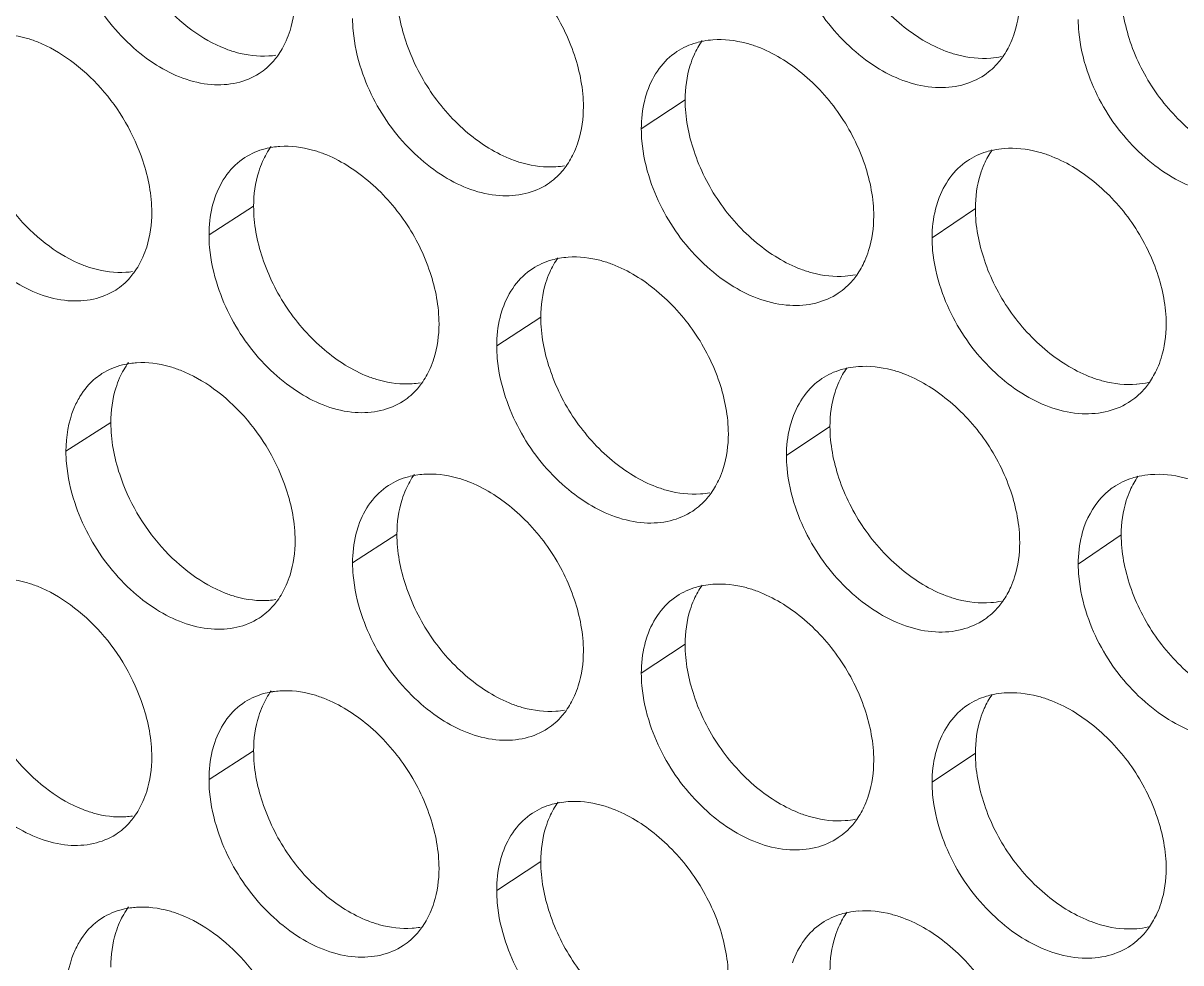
# Model space of a CAD drawing. Header units: millimetres. Extents: x 1177 to 4147, y 93 to 2194.
# Drawn here: x 2631.35 to 2648.09, y 878.73 to 892.32 of the extents above; entities that cross this region are included whole.
import ezdxf

# ---------------------------------------------------------------- set-up
doc = ezdxf.new("R2010")
doc.units = ezdxf.units.MM
doc.header["$LTSCALE"] = 0.1
doc.layers.get('0').update_dxf_attribs({"lineweight": 13})
doc.layers.add('标注', color=251, linetype='Continuous', lineweight=9)

# ---------------------------------------------------------------- blocks, each defined once
blk = doc.blocks.new('02')
at = {"layer": '标注'}
for p, q in [((4541.875, 864.431), (4540.97, 863.833)), ((4532.96, 862.232), (4532.038, 861.64)), ((4547.872, 862.183), (4546.977, 861.581)), ((4538.893, 859.941), (4537.982, 859.345)), ((4530.01, 857.763), (4529.082, 857.173)), ((4530.01, 857.763), (4529.082, 857.173)), ((4544.868, 857.679), (4543.968, 857.079)), ((4535.921, 855.458), (4535.004, 854.864)), ((4535.921, 855.458), (4535.004, 854.864)), ((4550.886, 855.444), (4549.997, 854.84)), ((4541.875, 853.181), (4540.97, 852.583)), ((4541.875, 853.181), (4540.97, 852.583)), ((4532.96, 850.982), (4532.038, 850.39)), ((4547.872, 850.933), (4546.977, 850.331)), ((4547.872, 850.933), (4546.977, 850.331)), ((4538.893, 848.691), (4537.982, 848.095))]:
    blk.add_line(p, q, dxfattribs=at)
for centre, radius, start, end in [((4542.574, 863.933), 1.743, 94.0754, 100.4818), ((4533.162, 867.039), 1.705, 273.7086, 278.7138), ((4548.059, 867.034), 1.746, 274.2779, 281.7562), ((4533.615, 861.753), 1.719, 93.732, 98.663), ((4548.6, 861.671), 1.76, 94.3009, 101.6849), ((4539.089, 864.766), 1.722, 273.9384, 279.9366), ((4539.577, 859.449), 1.735, 93.9617, 99.8775), ((4530.215, 862.561), 1.697, 273.5926, 278.0992), ((4545.059, 862.521), 1.738, 274.1654, 281.1515), ((4530.65, 857.29), 1.711, 93.6161, 98.0527), ((4530.65, 857.29), 1.711, 93.6161, 98.0527), ((4545.582, 857.173), 1.752, 94.1885, 101.0843), ((4536.12, 860.274), 1.714, 273.8238, 279.3262), ((4551.07, 860.304), 1.755, 274.3898, 282.359), ((4536.59, 854.972), 1.727, 93.8472, 99.2713), ((4536.59, 854.972), 1.727, 93.8472, 99.2713), ((4551.629, 854.926), 1.768, 94.4127, 102.2837), ((4542.068, 858.015), 1.73, 274.0522, 280.545), ((4542.574, 852.683), 1.743, 94.0754, 100.4818), ((4542.574, 852.683), 1.743, 94.0754, 100.4818), ((4533.162, 855.789), 1.705, 273.7086, 278.7138), ((4533.162, 855.789), 1.705, 273.7086, 278.7138), ((4548.059, 855.784), 1.746, 274.2779, 281.7562), ((4533.615, 850.503), 1.719, 93.732, 98.663), ((4548.6, 850.421), 1.76, 94.3009, 101.6849), ((4548.6, 850.421), 1.76, 94.3009, 101.6849), ((4539.089, 853.516), 1.722, 273.9384, 279.9366), ((4539.089, 853.516), 1.722, 273.9384, 279.9366), ((4539.577, 848.199), 1.735, 93.9617, 99.8775), ((4530.215, 851.311), 1.697, 273.5926, 278.0992), ((4545.059, 851.271), 1.738, 274.1654, 281.1515), ((4545.059, 851.271), 1.738, 274.1654, 281.1515), ((4530.65, 846.04), 1.711, 93.6161, 98.0527), ((4545.582, 845.923), 1.752, 94.1885, 101.0843), ((4536.12, 849.024), 1.714, 273.8238, 279.3262), ((4551.07, 849.054), 1.755, 274.3898, 282.359), ((4551.07, 849.054), 1.755, 274.3898, 282.359)]:
    blk.add_arc(centre, radius, start, end, dxfattribs=at)
for points, knots in [([(4530.01, 869.013), (4530.01, 868.652), (4530.189, 867.714), (4530.818, 866.624), (4531.649, 865.861), (4532.126, 865.584), (4532.37, 865.489)], [0, 0, 0, 0, 0.242946, 0.633213, 0.82381, 1, 1, 1, 1]), ([(4544.868, 868.929), (4544.868, 868.569), (4545.014, 867.822), (4545.526, 866.799), (4546.294, 865.956), (4546.937, 865.557), (4547.27, 865.433)], [0, 0, 0, 0, 0.241933, 0.501777, 0.760722, 1, 1, 1, 1]), ([(4539.773, 864.287), (4539.773, 864.647), (4539.628, 865.395), (4539.118, 866.419), (4538.355, 867.266), (4537.717, 867.67), (4537.385, 867.797)], [0, 0, 0, 0, 0.242103, 0.502254, 0.761298, 1, 1, 1, 1]), ([(4529.265, 867.358), (4529.413, 866.905), (4529.755, 866.258), (4530.393, 865.559), (4531.074, 865.024), (4531.856, 864.711), (4532.608, 864.753), (4532.934, 864.884), (4533.074, 864.974)], [0, 0, 0, 0, 0.283024, 0.423982, 0.55887, 0.796498, 0.901283, 1, 1, 1, 1]), ([(4544.154, 867.265), (4544.306, 866.81), (4544.659, 866.161), (4545.315, 865.469), (4546.016, 864.941), (4546.82, 864.644), (4547.586, 864.706), (4547.916, 864.849), (4548.058, 864.944)], [0, 0, 0, 0, 0.281084, 0.421471, 0.556119, 0.794437, 0.900161, 1, 1, 1, 1]), ([(4535.921, 866.708), (4535.921, 866.348), (4536.065, 865.6), (4536.572, 864.575), (4537.331, 863.727), (4537.967, 863.323), (4538.298, 863.196)], [0, 0, 0, 0, 0.242407, 0.502714, 0.761597, 1, 1, 1, 1]), ([(4550.886, 866.694), (4550.886, 866.335), (4551.032, 865.588), (4551.549, 864.567), (4552.323, 863.728), (4552.969, 863.332), (4553.305, 863.21)], [0, 0, 0, 0, 0.241622, 0.501159, 0.760144, 1, 1, 1, 1]), ([(4533.633, 865.651), (4533.664, 865.72), (4533.774, 866.015), (4533.817, 866.334), (4533.817, 866.574)], [0, 0, 0, 0, 0.236936, 1, 1, 1, 1]), ([(4548.603, 865.615), (4548.634, 865.683), (4548.745, 865.978), (4548.788, 866.296), (4548.788, 866.535)], [0, 0, 0, 0, 0.237722, 1, 1, 1, 1]), ([(4535.004, 866.114), (4535.004, 866.028), (4535.022, 865.667), (4535.102, 865.311), (4535.188, 865.05)], [0, 0, 0, 0, 0.239546, 1, 1, 1, 1]), ([(4549.997, 866.09), (4549.997, 866.003), (4550.015, 865.643), (4550.096, 865.287), (4550.184, 865.028)], [0, 0, 0, 0, 0.239751, 1, 1, 1, 1]), ([(4528.493, 865.629), (4528.417, 865.659), (4528.127, 865.757), (4527.816, 865.798), (4527.592, 865.784)], [0, 0, 0, 0, 0.265131, 1, 1, 1, 1]), ([(4542.257, 865.647), (4542.207, 865.638), (4542.013, 865.593), (4541.828, 865.51), (4541.705, 865.428)], [0, 0, 0, 0, 0.255672, 1, 1, 1, 1]), ([(4543.368, 865.527), (4543.291, 865.556), (4542.995, 865.651), (4542.678, 865.688), (4542.45, 865.672)], [0, 0, 0, 0, 0.264388, 1, 1, 1, 1]), ([(4530.855, 862.103), (4530.855, 862.463), (4530.675, 863.402), (4530.044, 864.491), (4529.212, 865.255), (4528.736, 865.533), (4528.493, 865.629)], [0, 0, 0, 0, 0.242804, 0.633144, 0.823843, 1, 1, 1, 1]), ([(4532.37, 865.489), (4532.445, 865.46), (4532.736, 865.362), (4533.048, 865.323), (4533.272, 865.338)], [0, 0, 0, 0, 0.264749, 1, 1, 1, 1]), ([(4541.705, 865.428), (4541.564, 865.335), (4541.31, 865.086), (4541.152, 864.771), (4541.093, 864.602)], [0, 0, 0, 0, 0.485181, 1, 1, 1, 1]), ([(4545.772, 862.029), (4545.772, 862.389), (4545.626, 863.136), (4545.112, 864.158), (4544.343, 865.001), (4543.701, 865.402), (4543.368, 865.527)], [0, 0, 0, 0, 0.241786, 0.501627, 0.760712, 1, 1, 1, 1]), ([(4547.27, 865.433), (4547.347, 865.405), (4547.644, 865.31), (4547.961, 865.275), (4548.189, 865.292)], [0, 0, 0, 0, 0.264022, 1, 1, 1, 1]), ([(4533.074, 864.974), (4533.184, 865.045), (4533.317, 865.163), (4533.426, 865.3), (4533.452, 865.336)], [0, 0, 0, 0, 0.745243, 1, 1, 1, 1]), ([(4542.06, 865.356), (4542.029, 865.287), (4541.918, 864.992), (4541.875, 864.672), (4541.875, 864.431)], [0, 0, 0, 0, 0.237286, 1, 1, 1, 1]), ([(4548.058, 864.944), (4548.169, 865.019), (4548.303, 865.142), (4548.412, 865.285), (4548.438, 865.322)], [0, 0, 0, 0, 0.745468, 1, 1, 1, 1]), ([(4535.188, 865.05), (4535.338, 864.596), (4535.684, 863.948), (4536.329, 863.252), (4537.019, 862.72), (4537.809, 862.413), (4538.567, 862.463), (4538.895, 862.599), (4539.035, 862.691)], [0, 0, 0, 0, 0.282242, 0.422968, 0.557759, 0.795664, 0.900828, 1, 1, 1, 1]), ([(4550.184, 865.028), (4550.338, 864.572), (4550.695, 863.922), (4551.358, 863.232), (4552.068, 862.707), (4552.881, 862.417), (4553.652, 862.488), (4553.984, 862.634), (4554.126, 862.732)], [0, 0, 0, 0, 0.280322, 0.420487, 0.555043, 0.793636, 0.899726, 1, 1, 1, 1]), ([(4527.071, 864.55), (4527.071, 864.19), (4527.249, 863.252), (4527.876, 862.16), (4528.704, 861.395), (4529.179, 861.117), (4529.422, 861.021)], [0, 0, 0, 0, 0.243106, 0.633556, 0.824063, 1, 1, 1, 1]), ([(4541.093, 864.602), (4541.073, 864.543), (4540.999, 864.294), (4540.97, 864.031), (4540.97, 863.833)], [0, 0, 0, 0, 0.239402, 1, 1, 1, 1]), ([(4539.589, 863.364), (4539.619, 863.432), (4539.73, 863.728), (4539.773, 864.047), (4539.773, 864.287)], [0, 0, 0, 0, 0.23723, 1, 1, 1, 1]), ([(4541.875, 864.431), (4541.875, 864.072), (4542.02, 863.324), (4542.531, 862.301), (4543.296, 861.456), (4543.936, 861.055), (4544.269, 860.93)], [0, 0, 0, 0, 0.24209, 0.502088, 0.761013, 1, 1, 1, 1]), ([(4540.97, 863.833), (4540.97, 863.747), (4540.987, 863.386), (4541.068, 863.03), (4541.154, 862.77)], [0, 0, 0, 0, 0.239627, 1, 1, 1, 1]), ([(4533.356, 863.452), (4533.304, 863.444), (4533.102, 863.404), (4532.909, 863.322), (4532.78, 863.24)], [0, 0, 0, 0, 0.256287, 1, 1, 1, 1]), ([(4534.41, 863.317), (4534.334, 863.347), (4534.042, 863.444), (4533.729, 863.483), (4533.503, 863.468)], [0, 0, 0, 0, 0.264829, 1, 1, 1, 1]), ([(4536.79, 859.802), (4536.79, 860.162), (4536.645, 860.91), (4536.137, 861.935), (4535.377, 862.783), (4534.741, 863.189), (4534.41, 863.317)], [0, 0, 0, 0, 0.242263, 0.502569, 0.761592, 1, 1, 1, 1]), ([(4548.244, 863.394), (4548.195, 863.384), (4548.007, 863.336), (4547.827, 863.253), (4547.707, 863.172)], [0, 0, 0, 0, 0.255291, 1, 1, 1, 1]), ([(4549.392, 863.286), (4549.315, 863.314), (4549.017, 863.408), (4548.698, 863.443), (4548.468, 863.426)], [0, 0, 0, 0, 0.264101, 1, 1, 1, 1]), ([(4551.814, 859.799), (4551.814, 860.158), (4551.667, 860.905), (4551.148, 861.926), (4550.374, 862.765), (4549.727, 863.162), (4549.392, 863.286)], [0, 0, 0, 0, 0.241473, 0.501006, 0.760131, 1, 1, 1, 1]), ([(4532.78, 863.24), (4532.637, 863.148), (4532.377, 862.897), (4532.218, 862.577), (4532.159, 862.405)], [0, 0, 0, 0, 0.484049, 1, 1, 1, 1]), ([(4533.143, 863.155), (4533.113, 863.087), (4533.003, 862.791), (4532.96, 862.472), (4532.96, 862.232)], [0, 0, 0, 0, 0.236846, 1, 1, 1, 1]), ([(4538.298, 863.196), (4538.374, 863.167), (4538.667, 863.07), (4538.981, 863.033), (4539.207, 863.048)], [0, 0, 0, 0, 0.264454, 1, 1, 1, 1]), ([(4539.035, 862.691), (4539.145, 862.763), (4539.279, 862.883), (4539.388, 863.022), (4539.415, 863.059)], [0, 0, 0, 0, 0.745335, 1, 1, 1, 1]), ([(4547.707, 863.172), (4547.569, 863.078), (4547.318, 862.831), (4547.161, 862.519), (4547.102, 862.352)], [0, 0, 0, 0, 0.485902, 1, 1, 1, 1]), ([(4548.055, 863.103), (4548.025, 863.034), (4547.914, 862.74), (4547.872, 862.422), (4547.872, 862.183)], [0, 0, 0, 0, 0.23765, 1, 1, 1, 1]), ([(4526.319, 862.897), (4526.467, 862.445), (4526.807, 861.798), (4527.441, 861.099), (4528.118, 860.562), (4528.895, 860.246), (4529.645, 860.284), (4529.97, 860.413), (4530.11, 860.502)], [0, 0, 0, 0, 0.283418, 0.424493, 0.559431, 0.79692, 0.901513, 1, 1, 1, 1]), ([(4541.154, 862.77), (4541.306, 862.315), (4541.657, 861.667), (4542.309, 860.973), (4543.006, 860.443), (4543.806, 860.143), (4544.569, 860.202), (4544.899, 860.342), (4545.04, 860.436)], [0, 0, 0, 0, 0.281468, 0.421967, 0.556662, 0.794843, 0.900382, 1, 1, 1, 1]), ([(4532.159, 862.405), (4532.139, 862.347), (4532.066, 862.098), (4532.038, 861.837), (4532.038, 861.64)], [0, 0, 0, 0, 0.239111, 1, 1, 1, 1]), ([(4547.102, 862.352), (4547.082, 862.293), (4547.007, 862.042), (4546.977, 861.779), (4546.977, 861.581)], [0, 0, 0, 0, 0.2396, 1, 1, 1, 1]), ([(4530.672, 861.181), (4530.702, 861.249), (4530.812, 861.544), (4530.855, 861.863), (4530.855, 862.103)], [0, 0, 0, 0, 0.236789, 1, 1, 1, 1]), ([(4532.96, 862.232), (4532.96, 861.872), (4533.104, 861.124), (4533.608, 860.098), (4534.364, 859.248), (4534.999, 858.842), (4535.328, 858.714)], [0, 0, 0, 0, 0.242567, 0.503029, 0.761892, 1, 1, 1, 1]), ([(4547.872, 862.183), (4547.872, 861.823), (4548.018, 861.076), (4548.532, 860.055), (4549.303, 859.214), (4549.948, 858.816), (4550.282, 858.693)], [0, 0, 0, 0, 0.241777, 0.501467, 0.760433, 1, 1, 1, 1]), ([(4545.587, 861.106), (4545.618, 861.174), (4545.729, 861.469), (4545.772, 861.789), (4545.772, 862.029)], [0, 0, 0, 0, 0.237534, 1, 1, 1, 1]), ([(4532.038, 861.64), (4532.038, 861.554), (4532.055, 861.193), (4532.135, 860.836), (4532.221, 860.576)], [0, 0, 0, 0, 0.239506, 1, 1, 1, 1]), ([(4546.977, 861.581), (4546.977, 861.494), (4546.995, 861.134), (4547.076, 860.778), (4547.163, 860.518)], [0, 0, 0, 0, 0.23971, 1, 1, 1, 1]), ([(4539.279, 861.159), (4539.229, 861.15), (4539.032, 861.106), (4538.844, 861.024), (4538.719, 860.942)], [0, 0, 0, 0, 0.255872, 1, 1, 1, 1]), ([(4540.371, 861.033), (4540.295, 861.062), (4540, 861.158), (4539.684, 861.196), (4539.457, 861.18)], [0, 0, 0, 0, 0.264534, 1, 1, 1, 1]), ([(4529.422, 861.021), (4529.497, 860.992), (4529.786, 860.893), (4530.097, 860.853), (4530.321, 860.868)], [0, 0, 0, 0, 0.264899, 1, 1, 1, 1]), ([(4530.11, 860.502), (4530.219, 860.571), (4530.353, 860.688), (4530.461, 860.824), (4530.488, 860.86)], [0, 0, 0, 0, 0.745196, 1, 1, 1, 1]), ([(4538.719, 860.942), (4538.578, 860.849), (4538.322, 860.6), (4538.163, 860.283), (4538.104, 860.113)], [0, 0, 0, 0, 0.48481, 1, 1, 1, 1]), ([(4539.077, 860.865), (4539.047, 860.797), (4538.936, 860.501), (4538.893, 860.182), (4538.893, 859.941)], [0, 0, 0, 0, 0.237139, 1, 1, 1, 1]), ([(4542.768, 857.53), (4542.768, 857.89), (4542.622, 858.637), (4542.109, 859.66), (4541.344, 860.505), (4540.704, 860.907), (4540.371, 861.033)], [0, 0, 0, 0, 0.241944, 0.50194, 0.761004, 1, 1, 1, 1]), ([(4544.269, 860.93), (4544.346, 860.902), (4544.641, 860.807), (4544.957, 860.77), (4545.185, 860.787)], [0, 0, 0, 0, 0.264165, 1, 1, 1, 1]), ([(4545.04, 860.436), (4545.15, 860.51), (4545.285, 860.632), (4545.394, 860.773), (4545.42, 860.81)], [0, 0, 0, 0, 0.745425, 1, 1, 1, 1]), ([(4532.221, 860.576), (4532.37, 860.122), (4532.714, 859.474), (4533.356, 858.777), (4534.041, 858.243), (4534.827, 857.934), (4535.582, 857.98), (4535.909, 858.113), (4536.049, 858.204)], [0, 0, 0, 0, 0.282632, 0.423473, 0.558313, 0.796079, 0.901055, 1, 1, 1, 1]), ([(4547.163, 860.518), (4547.317, 860.062), (4547.672, 859.413), (4548.331, 858.722), (4549.037, 858.195), (4549.845, 857.902), (4550.614, 857.968), (4550.945, 858.113), (4551.087, 858.209)], [0, 0, 0, 0, 0.280702, 0.420977, 0.555579, 0.794035, 0.899943, 1, 1, 1, 1]), ([(4538.104, 860.113), (4538.084, 860.054), (4538.01, 859.805), (4537.982, 859.543), (4537.982, 859.345)], [0, 0, 0, 0, 0.239305, 1, 1, 1, 1]), ([(4538.893, 859.941), (4538.893, 859.581), (4539.037, 858.834), (4539.546, 857.809), (4540.308, 856.963), (4540.946, 856.561), (4541.278, 856.435)], [0, 0, 0, 0, 0.242248, 0.5024, 0.761305, 1, 1, 1, 1]), ([(4536.606, 858.879), (4536.636, 858.947), (4536.747, 859.243), (4536.79, 859.562), (4536.79, 859.802)], [0, 0, 0, 0, 0.237083, 1, 1, 1, 1]), ([(4551.63, 858.881), (4551.661, 858.949), (4551.771, 859.243), (4551.814, 859.56), (4551.814, 859.799)], [0, 0, 0, 0, 0.237909, 1, 1, 1, 1]), ([(4537.982, 859.345), (4537.982, 859.259), (4537.999, 858.898), (4538.079, 858.542), (4538.166, 858.282)], [0, 0, 0, 0, 0.239586, 1, 1, 1, 1]), ([(4530.41, 858.984), (4530.357, 858.977), (4530.153, 858.938), (4529.957, 858.857), (4529.827, 858.774)], [0, 0, 0, 0, 0.256503, 1, 1, 1, 1]), ([(4530.41, 858.984), (4530.357, 858.977), (4530.153, 858.938), (4529.957, 858.857), (4529.827, 858.774)], [0, 0, 0, 0, 0.256503, 1, 1, 1, 1]), ([(4531.446, 858.844), (4531.37, 858.874), (4531.079, 858.972), (4530.767, 859.012), (4530.542, 858.998)], [0, 0, 0, 0, 0.264979, 1, 1, 1, 1]), ([(4531.446, 858.844), (4531.37, 858.874), (4531.079, 858.972), (4530.767, 859.012), (4530.542, 858.998)], [0, 0, 0, 0, 0.264979, 1, 1, 1, 1]), ([(4529.827, 858.774), (4529.781, 858.745), (4529.602, 858.615), (4529.457, 858.441), (4529.37, 858.298)], [0, 0, 0, 0, 0.246085, 1, 1, 1, 1]), ([(4529.827, 858.774), (4529.781, 858.745), (4529.602, 858.615), (4529.457, 858.441), (4529.37, 858.298)], [0, 0, 0, 0, 0.246085, 1, 1, 1, 1]), ([(4533.817, 855.324), (4533.817, 855.684), (4533.637, 856.623), (4533.002, 857.711), (4532.168, 858.473), (4531.69, 858.749), (4531.446, 858.844)], [0, 0, 0, 0, 0.242644, 0.632801, 0.82359, 1, 1, 1, 1]), ([(4533.817, 855.324), (4533.817, 855.684), (4533.637, 856.623), (4533.002, 857.711), (4532.168, 858.473), (4531.69, 858.749), (4531.446, 858.844)], [0, 0, 0, 0, 0.242644, 0.632801, 0.82359, 1, 1, 1, 1]), ([(4535.328, 858.714), (4535.404, 858.685), (4535.696, 858.588), (4536.009, 858.549), (4536.234, 858.564)], [0, 0, 0, 0, 0.264601, 1, 1, 1, 1]), ([(4545.245, 858.892), (4545.196, 858.882), (4545.005, 858.836), (4544.822, 858.753), (4544.701, 858.671)], [0, 0, 0, 0, 0.255479, 1, 1, 1, 1]), ([(4546.375, 858.778), (4546.298, 858.806), (4546, 858.901), (4545.683, 858.937), (4545.454, 858.92)], [0, 0, 0, 0, 0.264244, 1, 1, 1, 1]), ([(4548.788, 855.285), (4548.788, 855.645), (4548.641, 856.392), (4548.125, 857.414), (4547.353, 858.255), (4546.709, 858.653), (4546.375, 858.778)], [0, 0, 0, 0, 0.241629, 0.501316, 0.760421, 1, 1, 1, 1]), ([(4530.192, 858.685), (4530.162, 858.617), (4530.052, 858.322), (4530.01, 858.003), (4530.01, 857.763)], [0, 0, 0, 0, 0.236699, 1, 1, 1, 1]), ([(4530.192, 858.685), (4530.162, 858.617), (4530.052, 858.322), (4530.01, 858.003), (4530.01, 857.763)], [0, 0, 0, 0, 0.236699, 1, 1, 1, 1]), ([(4536.049, 858.204), (4536.159, 858.276), (4536.293, 858.394), (4536.402, 858.532), (4536.428, 858.569)], [0, 0, 0, 0, 0.74529, 1, 1, 1, 1]), ([(4544.701, 858.671), (4544.561, 858.578), (4544.309, 858.33), (4544.151, 858.016), (4544.092, 857.848)], [0, 0, 0, 0, 0.485545, 1, 1, 1, 1]), ([(4545.053, 858.601), (4545.022, 858.533), (4544.911, 858.238), (4544.868, 857.919), (4544.868, 857.679)], [0, 0, 0, 0, 0.237462, 1, 1, 1, 1]), ([(4550.282, 858.693), (4550.359, 858.665), (4550.657, 858.571), (4550.975, 858.536), (4551.205, 858.554)], [0, 0, 0, 0, 0.263881, 1, 1, 1, 1]), ([(4551.087, 858.209), (4551.198, 858.285), (4551.332, 858.41), (4551.441, 858.553), (4551.467, 858.591)], [0, 0, 0, 0, 0.745511, 1, 1, 1, 1]), ([(4529.37, 858.298), (4529.323, 858.221), (4529.148, 857.871), (4529.082, 857.472), (4529.082, 857.173)], [0, 0, 0, 0, 0.23391, 1, 1, 1, 1]), ([(4529.37, 858.298), (4529.323, 858.221), (4529.148, 857.871), (4529.082, 857.472), (4529.082, 857.173)], [0, 0, 0, 0, 0.23391, 1, 1, 1, 1]), ([(4538.166, 858.282), (4538.317, 857.827), (4538.665, 857.179), (4539.314, 856.484), (4540.007, 855.953), (4540.802, 855.65), (4541.563, 855.704), (4541.891, 855.842), (4542.032, 855.935)], [0, 0, 0, 0, 0.281854, 0.422466, 0.557209, 0.795252, 0.900604, 1, 1, 1, 1]), ([(4530.01, 857.763), (4530.01, 857.402), (4530.189, 856.464), (4530.818, 855.374), (4531.649, 854.611), (4532.126, 854.334), (4532.37, 854.239)], [0, 0, 0, 0, 0.242946, 0.633213, 0.82381, 1, 1, 1, 1]), ([(4530.01, 857.763), (4530.01, 857.402), (4530.189, 856.464), (4530.818, 855.374), (4531.649, 854.611), (4532.126, 854.334), (4532.37, 854.239)], [0, 0, 0, 0, 0.242946, 0.633213, 0.82381, 1, 1, 1, 1]), ([(4544.092, 857.848), (4544.072, 857.789), (4543.997, 857.539), (4543.968, 857.277), (4543.968, 857.079)], [0, 0, 0, 0, 0.239501, 1, 1, 1, 1]), ([(4542.582, 856.606), (4542.613, 856.674), (4542.725, 856.97), (4542.768, 857.289), (4542.768, 857.53)], [0, 0, 0, 0, 0.237376, 1, 1, 1, 1]), ([(4544.868, 857.679), (4544.868, 857.319), (4545.014, 856.572), (4545.526, 855.549), (4546.294, 854.706), (4546.937, 854.307), (4547.27, 854.183)], [0, 0, 0, 0, 0.241933, 0.501777, 0.760722, 1, 1, 1, 1]), ([(4529.082, 857.173), (4529.082, 857.087), (4529.1, 856.726), (4529.179, 856.369), (4529.265, 856.108)], [0, 0, 0, 0, 0.239466, 1, 1, 1, 1]), ([(4529.082, 857.173), (4529.082, 857.087), (4529.1, 856.726), (4529.179, 856.369), (4529.265, 856.108)], [0, 0, 0, 0, 0.239466, 1, 1, 1, 1]), ([(4543.968, 857.079), (4543.968, 856.992), (4543.986, 856.632), (4544.066, 856.275), (4544.154, 856.015)], [0, 0, 0, 0, 0.239668, 1, 1, 1, 1]), ([(4536.312, 856.677), (4536.261, 856.669), (4536.062, 856.626), (4535.871, 856.544), (4535.744, 856.462)], [0, 0, 0, 0, 0.256076, 1, 1, 1, 1]), ([(4536.312, 856.677), (4536.261, 856.669), (4536.062, 856.626), (4535.871, 856.544), (4535.744, 856.462)], [0, 0, 0, 0, 0.256076, 1, 1, 1, 1]), ([(4537.385, 856.547), (4537.309, 856.576), (4537.016, 856.673), (4536.701, 856.711), (4536.474, 856.696)], [0, 0, 0, 0, 0.264681, 1, 1, 1, 1]), ([(4537.385, 856.547), (4537.309, 856.576), (4537.016, 856.673), (4536.701, 856.711), (4536.474, 856.696)], [0, 0, 0, 0, 0.264681, 1, 1, 1, 1]), ([(4551.253, 856.653), (4551.205, 856.643), (4551.02, 856.594), (4550.843, 856.51), (4550.724, 856.429)], [0, 0, 0, 0, 0.255107, 1, 1, 1, 1]), ([(4552.42, 856.55), (4552.343, 856.579), (4552.043, 856.672), (4551.724, 856.707), (4551.493, 856.688)], [0, 0, 0, 0, 0.26396, 1, 1, 1, 1]), ([(4535.744, 856.462), (4535.602, 856.37), (4535.344, 856.12), (4535.185, 855.801), (4535.126, 855.631)], [0, 0, 0, 0, 0.484433, 1, 1, 1, 1]), ([(4535.744, 856.462), (4535.602, 856.37), (4535.344, 856.12), (4535.185, 855.801), (4535.126, 855.631)], [0, 0, 0, 0, 0.484433, 1, 1, 1, 1]), ([(4536.105, 856.382), (4536.074, 856.313), (4535.964, 856.018), (4535.921, 855.699), (4535.921, 855.458)], [0, 0, 0, 0, 0.236993, 1, 1, 1, 1]), ([(4536.105, 856.382), (4536.074, 856.313), (4535.964, 856.018), (4535.921, 855.699), (4535.921, 855.458)], [0, 0, 0, 0, 0.236993, 1, 1, 1, 1]), ([(4539.773, 853.037), (4539.773, 853.397), (4539.628, 854.145), (4539.118, 855.169), (4538.355, 856.016), (4537.717, 856.42), (4537.385, 856.547)], [0, 0, 0, 0, 0.242103, 0.502254, 0.761298, 1, 1, 1, 1]), ([(4539.773, 853.037), (4539.773, 853.397), (4539.628, 854.145), (4539.118, 855.169), (4538.355, 856.016), (4537.717, 856.42), (4537.385, 856.547)], [0, 0, 0, 0, 0.242103, 0.502254, 0.761298, 1, 1, 1, 1]), ([(4541.278, 856.435), (4541.354, 856.406), (4541.649, 856.31), (4541.964, 856.273), (4542.191, 856.289)], [0, 0, 0, 0, 0.264309, 1, 1, 1, 1]), ([(4550.724, 856.429), (4550.656, 856.382), (4550.391, 856.165), (4550.209, 855.856), (4550.123, 855.612)], [0, 0, 0, 0, 0.242752, 1, 1, 1, 1]), ([(4551.068, 856.361), (4551.038, 856.293), (4550.928, 855.999), (4550.886, 855.683), (4550.886, 855.444)], [0, 0, 0, 0, 0.237837, 1, 1, 1, 1]), ([(4529.265, 856.108), (4529.413, 855.655), (4529.755, 855.008), (4530.393, 854.309), (4531.074, 853.774), (4531.856, 853.461), (4532.608, 853.503), (4532.934, 853.634), (4533.074, 853.724)], [0, 0, 0, 0, 0.283024, 0.423982, 0.55887, 0.796498, 0.901283, 1, 1, 1, 1]), ([(4529.265, 856.108), (4529.413, 855.655), (4529.755, 855.008), (4530.393, 854.309), (4531.074, 853.774), (4531.856, 853.461), (4532.608, 853.503), (4532.934, 853.634), (4533.074, 853.724)], [0, 0, 0, 0, 0.283024, 0.423982, 0.55887, 0.796498, 0.901283, 1, 1, 1, 1]), ([(4542.032, 855.935), (4542.142, 856.008), (4542.277, 856.129), (4542.386, 856.269), (4542.412, 856.306)], [0, 0, 0, 0, 0.74538, 1, 1, 1, 1]), ([(4544.154, 856.015), (4544.306, 855.56), (4544.659, 854.911), (4545.315, 854.219), (4546.016, 853.691), (4546.82, 853.394), (4547.586, 853.456), (4547.916, 853.599), (4548.058, 853.694)], [0, 0, 0, 0, 0.281084, 0.421471, 0.556119, 0.794437, 0.900161, 1, 1, 1, 1]), ([(4535.126, 855.631), (4535.106, 855.572), (4535.033, 855.323), (4535.004, 855.062), (4535.004, 854.864)], [0, 0, 0, 0, 0.239208, 1, 1, 1, 1]), ([(4535.126, 855.631), (4535.106, 855.572), (4535.033, 855.323), (4535.004, 855.062), (4535.004, 854.864)], [0, 0, 0, 0, 0.239208, 1, 1, 1, 1]), ([(4550.123, 855.612), (4550.102, 855.553), (4550.027, 855.302), (4549.997, 855.039), (4549.997, 854.84)], [0, 0, 0, 0, 0.2397, 1, 1, 1, 1]), ([(4535.921, 855.458), (4535.921, 855.098), (4536.065, 854.35), (4536.572, 853.325), (4537.331, 852.477), (4537.967, 852.073), (4538.298, 851.946)], [0, 0, 0, 0, 0.242407, 0.502714, 0.761597, 1, 1, 1, 1]), ([(4535.921, 855.458), (4535.921, 855.098), (4536.065, 854.35), (4536.572, 853.325), (4537.331, 852.477), (4537.967, 852.073), (4538.298, 851.946)], [0, 0, 0, 0, 0.242407, 0.502714, 0.761597, 1, 1, 1, 1]), ([(4550.886, 855.444), (4550.886, 855.085), (4551.032, 854.338), (4551.549, 853.317), (4552.323, 852.478), (4552.969, 852.082), (4553.305, 851.96)], [0, 0, 0, 0, 0.241622, 0.501159, 0.760144, 1, 1, 1, 1]), ([(4533.633, 854.401), (4533.664, 854.47), (4533.774, 854.765), (4533.817, 855.084), (4533.817, 855.324)], [0, 0, 0, 0, 0.236936, 1, 1, 1, 1]), ([(4533.633, 854.401), (4533.664, 854.47), (4533.774, 854.765), (4533.817, 855.084), (4533.817, 855.324)], [0, 0, 0, 0, 0.236936, 1, 1, 1, 1]), ([(4548.603, 854.365), (4548.634, 854.433), (4548.745, 854.728), (4548.788, 855.046), (4548.788, 855.285)], [0, 0, 0, 0, 0.237722, 1, 1, 1, 1]), ([(4535.004, 854.864), (4535.004, 854.778), (4535.022, 854.417), (4535.102, 854.061), (4535.188, 853.8)], [0, 0, 0, 0, 0.239546, 1, 1, 1, 1]), ([(4535.004, 854.864), (4535.004, 854.778), (4535.022, 854.417), (4535.102, 854.061), (4535.188, 853.8)], [0, 0, 0, 0, 0.239546, 1, 1, 1, 1]), ([(4549.997, 854.84), (4549.997, 854.753), (4550.015, 854.393), (4550.096, 854.037), (4550.184, 853.778)], [0, 0, 0, 0, 0.239751, 1, 1, 1, 1]), ([(4528.493, 854.379), (4528.417, 854.409), (4528.127, 854.507), (4527.816, 854.548), (4527.592, 854.534)], [0, 0, 0, 0, 0.265131, 1, 1, 1, 1]), ([(4542.257, 854.397), (4542.207, 854.388), (4542.013, 854.343), (4541.828, 854.26), (4541.705, 854.178)], [0, 0, 0, 0, 0.255672, 1, 1, 1, 1]), ([(4542.257, 854.397), (4542.207, 854.388), (4542.013, 854.343), (4541.828, 854.26), (4541.705, 854.178)], [0, 0, 0, 0, 0.255672, 1, 1, 1, 1]), ([(4543.368, 854.277), (4543.291, 854.306), (4542.995, 854.401), (4542.678, 854.438), (4542.45, 854.422)], [0, 0, 0, 0, 0.264388, 1, 1, 1, 1]), ([(4543.368, 854.277), (4543.291, 854.306), (4542.995, 854.401), (4542.678, 854.438), (4542.45, 854.422)], [0, 0, 0, 0, 0.264388, 1, 1, 1, 1]), ([(4530.855, 850.853), (4530.855, 851.213), (4530.675, 852.152), (4530.044, 853.241), (4529.212, 854.005), (4528.736, 854.283), (4528.493, 854.379)], [0, 0, 0, 0, 0.242804, 0.633144, 0.823843, 1, 1, 1, 1]), ([(4532.37, 854.239), (4532.445, 854.21), (4532.736, 854.112), (4533.048, 854.073), (4533.272, 854.088)], [0, 0, 0, 0, 0.264749, 1, 1, 1, 1]), ([(4532.37, 854.239), (4532.445, 854.21), (4532.736, 854.112), (4533.048, 854.073), (4533.272, 854.088)], [0, 0, 0, 0, 0.264749, 1, 1, 1, 1]), ([(4541.705, 854.178), (4541.564, 854.085), (4541.31, 853.836), (4541.152, 853.521), (4541.093, 853.352)], [0, 0, 0, 0, 0.485181, 1, 1, 1, 1]), ([(4541.705, 854.178), (4541.564, 854.085), (4541.31, 853.836), (4541.152, 853.521), (4541.093, 853.352)], [0, 0, 0, 0, 0.485181, 1, 1, 1, 1]), ([(4545.772, 850.779), (4545.772, 851.139), (4545.626, 851.886), (4545.112, 852.908), (4544.343, 853.751), (4543.701, 854.152), (4543.368, 854.277)], [0, 0, 0, 0, 0.241786, 0.501627, 0.760712, 1, 1, 1, 1]), ([(4545.772, 850.779), (4545.772, 851.139), (4545.626, 851.886), (4545.112, 852.908), (4544.343, 853.751), (4543.701, 854.152), (4543.368, 854.277)], [0, 0, 0, 0, 0.241786, 0.501627, 0.760712, 1, 1, 1, 1]), ([(4547.27, 854.183), (4547.347, 854.155), (4547.644, 854.06), (4547.961, 854.025), (4548.189, 854.042)], [0, 0, 0, 0, 0.264022, 1, 1, 1, 1]), ([(4533.074, 853.724), (4533.184, 853.795), (4533.317, 853.913), (4533.426, 854.05), (4533.452, 854.086)], [0, 0, 0, 0, 0.745243, 1, 1, 1, 1]), ([(4533.074, 853.724), (4533.184, 853.795), (4533.317, 853.913), (4533.426, 854.05), (4533.452, 854.086)], [0, 0, 0, 0, 0.745243, 1, 1, 1, 1]), ([(4542.06, 854.106), (4542.029, 854.037), (4541.918, 853.742), (4541.875, 853.422), (4541.875, 853.181)], [0, 0, 0, 0, 0.237286, 1, 1, 1, 1]), ([(4542.06, 854.106), (4542.029, 854.037), (4541.918, 853.742), (4541.875, 853.422), (4541.875, 853.181)], [0, 0, 0, 0, 0.237286, 1, 1, 1, 1]), ([(4548.058, 853.694), (4548.169, 853.769), (4548.303, 853.892), (4548.412, 854.035), (4548.438, 854.072)], [0, 0, 0, 0, 0.745468, 1, 1, 1, 1]), ([(4535.188, 853.8), (4535.338, 853.346), (4535.684, 852.698), (4536.329, 852.002), (4537.019, 851.47), (4537.809, 851.163), (4538.567, 851.213), (4538.895, 851.349), (4539.035, 851.441)], [0, 0, 0, 0, 0.282242, 0.422968, 0.557759, 0.795664, 0.900828, 1, 1, 1, 1]), ([(4535.188, 853.8), (4535.338, 853.346), (4535.684, 852.698), (4536.329, 852.002), (4537.019, 851.47), (4537.809, 851.163), (4538.567, 851.213), (4538.895, 851.349), (4539.035, 851.441)], [0, 0, 0, 0, 0.282242, 0.422968, 0.557759, 0.795664, 0.900828, 1, 1, 1, 1]), ([(4550.184, 853.778), (4550.338, 853.322), (4550.695, 852.672), (4551.358, 851.982), (4552.068, 851.457), (4552.881, 851.167), (4553.652, 851.238), (4553.984, 851.384), (4554.126, 851.482)], [0, 0, 0, 0, 0.280322, 0.420487, 0.555043, 0.793636, 0.899726, 1, 1, 1, 1]), ([(4527.071, 853.3), (4527.071, 852.94), (4527.249, 852.002), (4527.876, 850.91), (4528.704, 850.145), (4529.179, 849.867), (4529.422, 849.771)], [0, 0, 0, 0, 0.243106, 0.633556, 0.824063, 1, 1, 1, 1]), ([(4541.093, 853.352), (4541.073, 853.293), (4540.999, 853.044), (4540.97, 852.781), (4540.97, 852.583)], [0, 0, 0, 0, 0.239402, 1, 1, 1, 1]), ([(4541.093, 853.352), (4541.073, 853.293), (4540.999, 853.044), (4540.97, 852.781), (4540.97, 852.583)], [0, 0, 0, 0, 0.239402, 1, 1, 1, 1]), ([(4539.589, 852.114), (4539.619, 852.182), (4539.73, 852.478), (4539.773, 852.797), (4539.773, 853.037)], [0, 0, 0, 0, 0.23723, 1, 1, 1, 1]), ([(4539.589, 852.114), (4539.619, 852.182), (4539.73, 852.478), (4539.773, 852.797), (4539.773, 853.037)], [0, 0, 0, 0, 0.23723, 1, 1, 1, 1]), ([(4541.875, 853.181), (4541.875, 852.822), (4542.02, 852.074), (4542.531, 851.051), (4543.296, 850.206), (4543.936, 849.805), (4544.269, 849.68)], [0, 0, 0, 0, 0.24209, 0.502088, 0.761013, 1, 1, 1, 1]), ([(4541.875, 853.181), (4541.875, 852.822), (4542.02, 852.074), (4542.531, 851.051), (4543.296, 850.206), (4543.936, 849.805), (4544.269, 849.68)], [0, 0, 0, 0, 0.24209, 0.502088, 0.761013, 1, 1, 1, 1]), ([(4540.97, 852.583), (4540.97, 852.497), (4540.987, 852.136), (4541.068, 851.78), (4541.154, 851.52)], [0, 0, 0, 0, 0.239627, 1, 1, 1, 1]), ([(4540.97, 852.583), (4540.97, 852.497), (4540.987, 852.136), (4541.068, 851.78), (4541.154, 851.52)], [0, 0, 0, 0, 0.239627, 1, 1, 1, 1]), ([(4533.356, 852.202), (4533.304, 852.194), (4533.102, 852.154), (4532.909, 852.072), (4532.78, 851.99)], [0, 0, 0, 0, 0.256287, 1, 1, 1, 1]), ([(4534.41, 852.067), (4534.334, 852.097), (4534.042, 852.194), (4533.729, 852.233), (4533.503, 852.218)], [0, 0, 0, 0, 0.264829, 1, 1, 1, 1]), ([(4536.79, 848.552), (4536.79, 848.912), (4536.645, 849.66), (4536.137, 850.685), (4535.377, 851.533), (4534.741, 851.939), (4534.41, 852.067)], [0, 0, 0, 0, 0.242263, 0.502569, 0.761592, 1, 1, 1, 1]), ([(4548.244, 852.144), (4548.195, 852.134), (4548.007, 852.086), (4547.827, 852.003), (4547.707, 851.922)], [0, 0, 0, 0, 0.255291, 1, 1, 1, 1]), ([(4548.244, 852.144), (4548.195, 852.134), (4548.007, 852.086), (4547.827, 852.003), (4547.707, 851.922)], [0, 0, 0, 0, 0.255291, 1, 1, 1, 1]), ([(4549.392, 852.036), (4549.315, 852.064), (4549.017, 852.158), (4548.698, 852.193), (4548.468, 852.176)], [0, 0, 0, 0, 0.264101, 1, 1, 1, 1]), ([(4549.392, 852.036), (4549.315, 852.064), (4549.017, 852.158), (4548.698, 852.193), (4548.468, 852.176)], [0, 0, 0, 0, 0.264101, 1, 1, 1, 1]), ([(4551.814, 848.549), (4551.814, 848.908), (4551.667, 849.655), (4551.148, 850.676), (4550.374, 851.515), (4549.727, 851.912), (4549.392, 852.036)], [0, 0, 0, 0, 0.241473, 0.501006, 0.760131, 1, 1, 1, 1]), ([(4551.814, 848.549), (4551.814, 848.908), (4551.667, 849.655), (4551.148, 850.676), (4550.374, 851.515), (4549.727, 851.912), (4549.392, 852.036)], [0, 0, 0, 0, 0.241473, 0.501006, 0.760131, 1, 1, 1, 1]), ([(4532.78, 851.99), (4532.637, 851.898), (4532.377, 851.647), (4532.218, 851.327), (4532.159, 851.155)], [0, 0, 0, 0, 0.484049, 1, 1, 1, 1]), ([(4533.143, 851.905), (4533.113, 851.837), (4533.003, 851.541), (4532.96, 851.222), (4532.96, 850.982)], [0, 0, 0, 0, 0.236846, 1, 1, 1, 1]), ([(4538.298, 851.946), (4538.374, 851.917), (4538.667, 851.82), (4538.981, 851.783), (4539.207, 851.798)], [0, 0, 0, 0, 0.264454, 1, 1, 1, 1]), ([(4538.298, 851.946), (4538.374, 851.917), (4538.667, 851.82), (4538.981, 851.783), (4539.207, 851.798)], [0, 0, 0, 0, 0.264454, 1, 1, 1, 1]), ([(4539.035, 851.441), (4539.145, 851.513), (4539.279, 851.633), (4539.388, 851.772), (4539.415, 851.809)], [0, 0, 0, 0, 0.745335, 1, 1, 1, 1]), ([(4539.035, 851.441), (4539.145, 851.513), (4539.279, 851.633), (4539.388, 851.772), (4539.415, 851.809)], [0, 0, 0, 0, 0.745335, 1, 1, 1, 1]), ([(4547.707, 851.922), (4547.569, 851.828), (4547.318, 851.581), (4547.161, 851.269), (4547.102, 851.102)], [0, 0, 0, 0, 0.485902, 1, 1, 1, 1]), ([(4547.707, 851.922), (4547.569, 851.828), (4547.318, 851.581), (4547.161, 851.269), (4547.102, 851.102)], [0, 0, 0, 0, 0.485902, 1, 1, 1, 1]), ([(4548.055, 851.853), (4548.025, 851.784), (4547.914, 851.49), (4547.872, 851.172), (4547.872, 850.933)], [0, 0, 0, 0, 0.23765, 1, 1, 1, 1]), ([(4548.055, 851.853), (4548.025, 851.784), (4547.914, 851.49), (4547.872, 851.172), (4547.872, 850.933)], [0, 0, 0, 0, 0.23765, 1, 1, 1, 1]), ([(4526.319, 851.647), (4526.467, 851.195), (4526.807, 850.548), (4527.441, 849.849), (4528.118, 849.312), (4528.895, 848.996), (4529.645, 849.034), (4529.97, 849.163), (4530.11, 849.252)], [0, 0, 0, 0, 0.283418, 0.424493, 0.559431, 0.79692, 0.901513, 1, 1, 1, 1]), ([(4541.154, 851.52), (4541.306, 851.065), (4541.657, 850.417), (4542.309, 849.723), (4543.006, 849.193), (4543.806, 848.893), (4544.569, 848.952), (4544.899, 849.092), (4545.04, 849.186)], [0, 0, 0, 0, 0.281468, 0.421967, 0.556662, 0.794843, 0.900382, 1, 1, 1, 1]), ([(4541.154, 851.52), (4541.306, 851.065), (4541.657, 850.417), (4542.309, 849.723), (4543.006, 849.193), (4543.806, 848.893), (4544.569, 848.952), (4544.899, 849.092), (4545.04, 849.186)], [0, 0, 0, 0, 0.281468, 0.421967, 0.556662, 0.794843, 0.900382, 1, 1, 1, 1]), ([(4532.159, 851.155), (4532.139, 851.097), (4532.066, 850.848), (4532.038, 850.587), (4532.038, 850.39)], [0, 0, 0, 0, 0.239111, 1, 1, 1, 1]), ([(4547.102, 851.102), (4547.082, 851.043), (4547.007, 850.792), (4546.977, 850.529), (4546.977, 850.331)], [0, 0, 0, 0, 0.2396, 1, 1, 1, 1]), ([(4547.102, 851.102), (4547.082, 851.043), (4547.007, 850.792), (4546.977, 850.529), (4546.977, 850.331)], [0, 0, 0, 0, 0.2396, 1, 1, 1, 1]), ([(4530.672, 849.931), (4530.702, 849.999), (4530.812, 850.294), (4530.855, 850.613), (4530.855, 850.853)], [0, 0, 0, 0, 0.236789, 1, 1, 1, 1]), ([(4532.96, 850.982), (4532.96, 850.622), (4533.104, 849.874), (4533.608, 848.848), (4534.364, 847.998), (4534.999, 847.592), (4535.328, 847.464)], [0, 0, 0, 0, 0.242567, 0.503029, 0.761892, 1, 1, 1, 1]), ([(4547.872, 850.933), (4547.872, 850.573), (4548.018, 849.826), (4548.532, 848.805), (4549.303, 847.964), (4549.948, 847.566), (4550.282, 847.443)], [0, 0, 0, 0, 0.241777, 0.501467, 0.760433, 1, 1, 1, 1]), ([(4547.872, 850.933), (4547.872, 850.573), (4548.018, 849.826), (4548.532, 848.805), (4549.303, 847.964), (4549.948, 847.566), (4550.282, 847.443)], [0, 0, 0, 0, 0.241777, 0.501467, 0.760433, 1, 1, 1, 1]), ([(4545.587, 849.856), (4545.618, 849.924), (4545.729, 850.219), (4545.772, 850.539), (4545.772, 850.779)], [0, 0, 0, 0, 0.237534, 1, 1, 1, 1]), ([(4545.587, 849.856), (4545.618, 849.924), (4545.729, 850.219), (4545.772, 850.539), (4545.772, 850.779)], [0, 0, 0, 0, 0.237534, 1, 1, 1, 1]), ([(4532.038, 850.39), (4532.038, 850.304), (4532.055, 849.943), (4532.135, 849.586), (4532.221, 849.326)], [0, 0, 0, 0, 0.239506, 1, 1, 1, 1]), ([(4546.977, 850.331), (4546.977, 850.244), (4546.995, 849.884), (4547.076, 849.528), (4547.163, 849.268)], [0, 0, 0, 0, 0.23971, 1, 1, 1, 1]), ([(4546.977, 850.331), (4546.977, 850.244), (4546.995, 849.884), (4547.076, 849.528), (4547.163, 849.268)], [0, 0, 0, 0, 0.23971, 1, 1, 1, 1]), ([(4539.279, 849.909), (4539.229, 849.9), (4539.032, 849.856), (4538.844, 849.774), (4538.719, 849.692)], [0, 0, 0, 0, 0.255872, 1, 1, 1, 1]), ([(4540.371, 849.783), (4540.295, 849.812), (4540, 849.908), (4539.684, 849.946), (4539.457, 849.93)], [0, 0, 0, 0, 0.264534, 1, 1, 1, 1]), ([(4529.422, 849.771), (4529.497, 849.742), (4529.786, 849.643), (4530.097, 849.603), (4530.321, 849.618)], [0, 0, 0, 0, 0.264899, 1, 1, 1, 1]), ([(4538.719, 849.692), (4538.578, 849.599), (4538.322, 849.35), (4538.163, 849.033), (4538.104, 848.863)], [0, 0, 0, 0, 0.48481, 1, 1, 1, 1]), ([(4539.077, 849.615), (4539.047, 849.547), (4538.936, 849.251), (4538.893, 848.932), (4538.893, 848.691)], [0, 0, 0, 0, 0.237139, 1, 1, 1, 1]), ([(4542.768, 846.28), (4542.768, 846.64), (4542.622, 847.387), (4542.109, 848.41), (4541.344, 849.255), (4540.704, 849.657), (4540.371, 849.783)], [0, 0, 0, 0, 0.241944, 0.50194, 0.761004, 1, 1, 1, 1]), ([(4544.269, 849.68), (4544.346, 849.652), (4544.641, 849.557), (4544.957, 849.52), (4545.185, 849.537)], [0, 0, 0, 0, 0.264165, 1, 1, 1, 1]), ([(4544.269, 849.68), (4544.346, 849.652), (4544.641, 849.557), (4544.957, 849.52), (4545.185, 849.537)], [0, 0, 0, 0, 0.264165, 1, 1, 1, 1]), ([(4530.11, 849.252), (4530.219, 849.321), (4530.353, 849.438), (4530.461, 849.574), (4530.488, 849.61)], [0, 0, 0, 0, 0.745196, 1, 1, 1, 1]), ([(4545.04, 849.186), (4545.15, 849.26), (4545.285, 849.382), (4545.394, 849.523), (4545.42, 849.56)], [0, 0, 0, 0, 0.745425, 1, 1, 1, 1]), ([(4545.04, 849.186), (4545.15, 849.26), (4545.285, 849.382), (4545.394, 849.523), (4545.42, 849.56)], [0, 0, 0, 0, 0.745425, 1, 1, 1, 1]), ([(4532.221, 849.326), (4532.37, 848.872), (4532.714, 848.224), (4533.356, 847.527), (4534.041, 846.993), (4534.827, 846.684), (4535.582, 846.73), (4535.909, 846.863), (4536.049, 846.954)], [0, 0, 0, 0, 0.282632, 0.423473, 0.558313, 0.796079, 0.901055, 1, 1, 1, 1]), ([(4547.163, 849.268), (4547.317, 848.812), (4547.672, 848.163), (4548.331, 847.472), (4549.037, 846.945), (4549.845, 846.652), (4550.614, 846.718), (4550.945, 846.863), (4551.087, 846.959)], [0, 0, 0, 0, 0.280702, 0.420977, 0.555579, 0.794035, 0.899943, 1, 1, 1, 1]), ([(4547.163, 849.268), (4547.317, 848.812), (4547.672, 848.163), (4548.331, 847.472), (4549.037, 846.945), (4549.845, 846.652), (4550.614, 846.718), (4550.945, 846.863), (4551.087, 846.959)], [0, 0, 0, 0, 0.280702, 0.420977, 0.555579, 0.794035, 0.899943, 1, 1, 1, 1]), ([(4538.104, 848.863), (4538.084, 848.804), (4538.01, 848.555), (4537.982, 848.293), (4537.982, 848.095)], [0, 0, 0, 0, 0.239305, 1, 1, 1, 1]), ([(4538.893, 848.691), (4538.893, 848.331), (4539.037, 847.584), (4539.546, 846.559), (4540.308, 845.713), (4540.946, 845.311), (4541.278, 845.185)], [0, 0, 0, 0, 0.242248, 0.5024, 0.761305, 1, 1, 1, 1]), ([(4536.606, 847.629), (4536.636, 847.697), (4536.747, 847.993), (4536.79, 848.312), (4536.79, 848.552)], [0, 0, 0, 0, 0.237083, 1, 1, 1, 1]), ([(4551.63, 847.631), (4551.661, 847.699), (4551.771, 847.993), (4551.814, 848.31), (4551.814, 848.549)], [0, 0, 0, 0, 0.237909, 1, 1, 1, 1]), ([(4551.63, 847.631), (4551.661, 847.699), (4551.771, 847.993), (4551.814, 848.31), (4551.814, 848.549)], [0, 0, 0, 0, 0.237909, 1, 1, 1, 1]), ([(4537.982, 848.095), (4537.982, 848.009), (4537.999, 847.648), (4538.079, 847.292), (4538.166, 847.032)], [0, 0, 0, 0, 0.239586, 1, 1, 1, 1]), ([(4530.41, 847.734), (4530.357, 847.727), (4530.153, 847.688), (4529.957, 847.607), (4529.827, 847.524)], [0, 0, 0, 0, 0.256503, 1, 1, 1, 1]), ([(4531.446, 847.594), (4531.37, 847.624), (4531.079, 847.722), (4530.767, 847.762), (4530.542, 847.748)], [0, 0, 0, 0, 0.264979, 1, 1, 1, 1]), ([(4529.827, 847.524), (4529.781, 847.495), (4529.602, 847.365), (4529.457, 847.191), (4529.37, 847.048)], [0, 0, 0, 0, 0.246085, 1, 1, 1, 1]), ([(4533.817, 844.074), (4533.817, 844.434), (4533.637, 845.373), (4533.002, 846.461), (4532.168, 847.223), (4531.69, 847.499), (4531.446, 847.594)], [0, 0, 0, 0, 0.242644, 0.632801, 0.82359, 1, 1, 1, 1]), ([(4535.328, 847.464), (4535.404, 847.435), (4535.696, 847.338), (4536.009, 847.299), (4536.234, 847.314)], [0, 0, 0, 0, 0.264601, 1, 1, 1, 1]), ([(4545.245, 847.642), (4545.196, 847.632), (4545.005, 847.586), (4544.822, 847.503), (4544.701, 847.421)], [0, 0, 0, 0, 0.255479, 1, 1, 1, 1]), ([(4546.375, 847.528), (4546.298, 847.556), (4546, 847.651), (4545.683, 847.687), (4545.454, 847.67)], [0, 0, 0, 0, 0.264244, 1, 1, 1, 1]), ([(4548.788, 844.035), (4548.788, 844.395), (4548.641, 845.142), (4548.125, 846.164), (4547.353, 847.005), (4546.709, 847.403), (4546.375, 847.528)], [0, 0, 0, 0, 0.241629, 0.501316, 0.760421, 1, 1, 1, 1]), ([(4530.192, 847.435), (4530.162, 847.367), (4530.052, 847.072), (4530.01, 846.753), (4530.01, 846.513)], [0, 0, 0, 0, 0.236699, 1, 1, 1, 1]), ([(4536.049, 846.954), (4536.159, 847.026), (4536.293, 847.144), (4536.402, 847.282), (4536.428, 847.319)], [0, 0, 0, 0, 0.74529, 1, 1, 1, 1]), ([(4544.701, 847.421), (4544.561, 847.328), (4544.309, 847.08), (4544.151, 846.766), (4544.092, 846.598)], [0, 0, 0, 0, 0.485545, 1, 1, 1, 1]), ([(4545.053, 847.351), (4545.022, 847.283), (4544.911, 846.988), (4544.868, 846.669), (4544.868, 846.429)], [0, 0, 0, 0, 0.237462, 1, 1, 1, 1]), ([(4550.282, 847.443), (4550.359, 847.415), (4550.657, 847.321), (4550.975, 847.286), (4551.205, 847.304)], [0, 0, 0, 0, 0.263881, 1, 1, 1, 1]), ([(4550.282, 847.443), (4550.359, 847.415), (4550.657, 847.321), (4550.975, 847.286), (4551.205, 847.304)], [0, 0, 0, 0, 0.263881, 1, 1, 1, 1]), ([(4551.087, 846.959), (4551.198, 847.035), (4551.332, 847.16), (4551.441, 847.303), (4551.467, 847.341)], [0, 0, 0, 0, 0.745511, 1, 1, 1, 1]), ([(4551.087, 846.959), (4551.198, 847.035), (4551.332, 847.16), (4551.441, 847.303), (4551.467, 847.341)], [0, 0, 0, 0, 0.745511, 1, 1, 1, 1]), ([(4529.37, 847.048), (4529.323, 846.971), (4529.148, 846.621), (4529.082, 846.222), (4529.082, 845.923)], [0, 0, 0, 0, 0.23391, 1, 1, 1, 1]), ([(4538.166, 847.032), (4538.317, 846.577), (4538.665, 845.929), (4539.314, 845.234), (4540.007, 844.703), (4540.802, 844.4), (4541.563, 844.454), (4541.891, 844.592), (4542.032, 844.685)], [0, 0, 0, 0, 0.281854, 0.422466, 0.557209, 0.795252, 0.900604, 1, 1, 1, 1])]:
    blk.add_open_spline(points, degree=3, knots=knots, dxfattribs=at)
for points in [[(4533.452, 865.336), (4533.524, 865.434), (4533.584, 865.54), (4533.633, 865.651)], [(4542.23, 865.655), (4542.163, 865.562), (4542.107, 865.461), (4542.06, 865.356)], [(4548.438, 865.322), (4548.503, 865.414), (4548.558, 865.513), (4548.603, 865.615)], [(4533.324, 863.47), (4533.252, 863.372), (4533.192, 863.266), (4533.143, 863.155)], [(4539.415, 863.059), (4539.483, 863.154), (4539.541, 863.257), (4539.589, 863.364)], [(4548.22, 863.396), (4548.156, 863.304), (4548.101, 863.205), (4548.055, 863.103)], [(4530.488, 860.86), (4530.561, 860.959), (4530.622, 861.068), (4530.672, 861.181)], [(4539.25, 861.17), (4539.182, 861.075), (4539.124, 860.972), (4539.077, 860.865)], [(4545.42, 860.81), (4545.485, 860.903), (4545.541, 861.002), (4545.587, 861.106)], [(4530.376, 859.006), (4530.303, 858.906), (4530.242, 858.798), (4530.192, 858.685)], [(4530.376, 859.006), (4530.303, 858.906), (4530.242, 858.798), (4530.192, 858.685)], [(4536.428, 858.569), (4536.498, 858.665), (4536.557, 858.77), (4536.606, 858.879)], [(4545.22, 858.897), (4545.155, 858.805), (4545.099, 858.705), (4545.053, 858.601)], [(4551.467, 858.591), (4551.531, 858.682), (4551.585, 858.78), (4551.63, 858.881)], [(4536.282, 856.692), (4536.212, 856.595), (4536.153, 856.49), (4536.105, 856.382)], [(4536.282, 856.692), (4536.212, 856.595), (4536.153, 856.49), (4536.105, 856.382)], [(4542.412, 856.306), (4542.479, 856.4), (4542.535, 856.501), (4542.582, 856.606)], [(4551.231, 856.652), (4551.168, 856.561), (4551.114, 856.463), (4551.068, 856.361)], [(4533.452, 854.086), (4533.524, 854.184), (4533.584, 854.29), (4533.633, 854.401)], [(4533.452, 854.086), (4533.524, 854.184), (4533.584, 854.29), (4533.633, 854.401)], [(4542.23, 854.405), (4542.163, 854.312), (4542.107, 854.211), (4542.06, 854.106)], [(4542.23, 854.405), (4542.163, 854.312), (4542.107, 854.211), (4542.06, 854.106)], [(4548.438, 854.072), (4548.503, 854.164), (4548.558, 854.263), (4548.603, 854.365)], [(4533.324, 852.22), (4533.252, 852.122), (4533.192, 852.016), (4533.143, 851.905)], [(4539.415, 851.809), (4539.483, 851.904), (4539.541, 852.007), (4539.589, 852.114)], [(4539.415, 851.809), (4539.483, 851.904), (4539.541, 852.007), (4539.589, 852.114)], [(4548.22, 852.146), (4548.156, 852.054), (4548.101, 851.955), (4548.055, 851.853)], [(4548.22, 852.146), (4548.156, 852.054), (4548.101, 851.955), (4548.055, 851.853)], [(4530.488, 849.61), (4530.561, 849.709), (4530.622, 849.818), (4530.672, 849.931)], [(4539.25, 849.92), (4539.182, 849.825), (4539.124, 849.722), (4539.077, 849.615)], [(4545.42, 849.56), (4545.485, 849.653), (4545.541, 849.752), (4545.587, 849.856)], [(4545.42, 849.56), (4545.485, 849.653), (4545.541, 849.752), (4545.587, 849.856)], [(4530.376, 847.756), (4530.303, 847.656), (4530.242, 847.548), (4530.192, 847.435)], [(4536.428, 847.319), (4536.498, 847.415), (4536.557, 847.52), (4536.606, 847.629)], [(4545.22, 847.647), (4545.155, 847.555), (4545.099, 847.455), (4545.053, 847.351)], [(4551.467, 847.341), (4551.531, 847.432), (4551.585, 847.53), (4551.63, 847.631)], [(4551.467, 847.341), (4551.531, 847.432), (4551.585, 847.53), (4551.63, 847.631)]]:
    blk.add_open_spline(points, degree=3, dxfattribs=at)

msp = doc.modelspace()

# ---------------------------------------------------------------- block references
at = {"xscale": 0.7, "yscale": 0.7, "zscale": 0.7}
msp.add_blockref('02', (-538.391, 286.112), dxfattribs=at)

doc.saveas('drawing.dxf')
